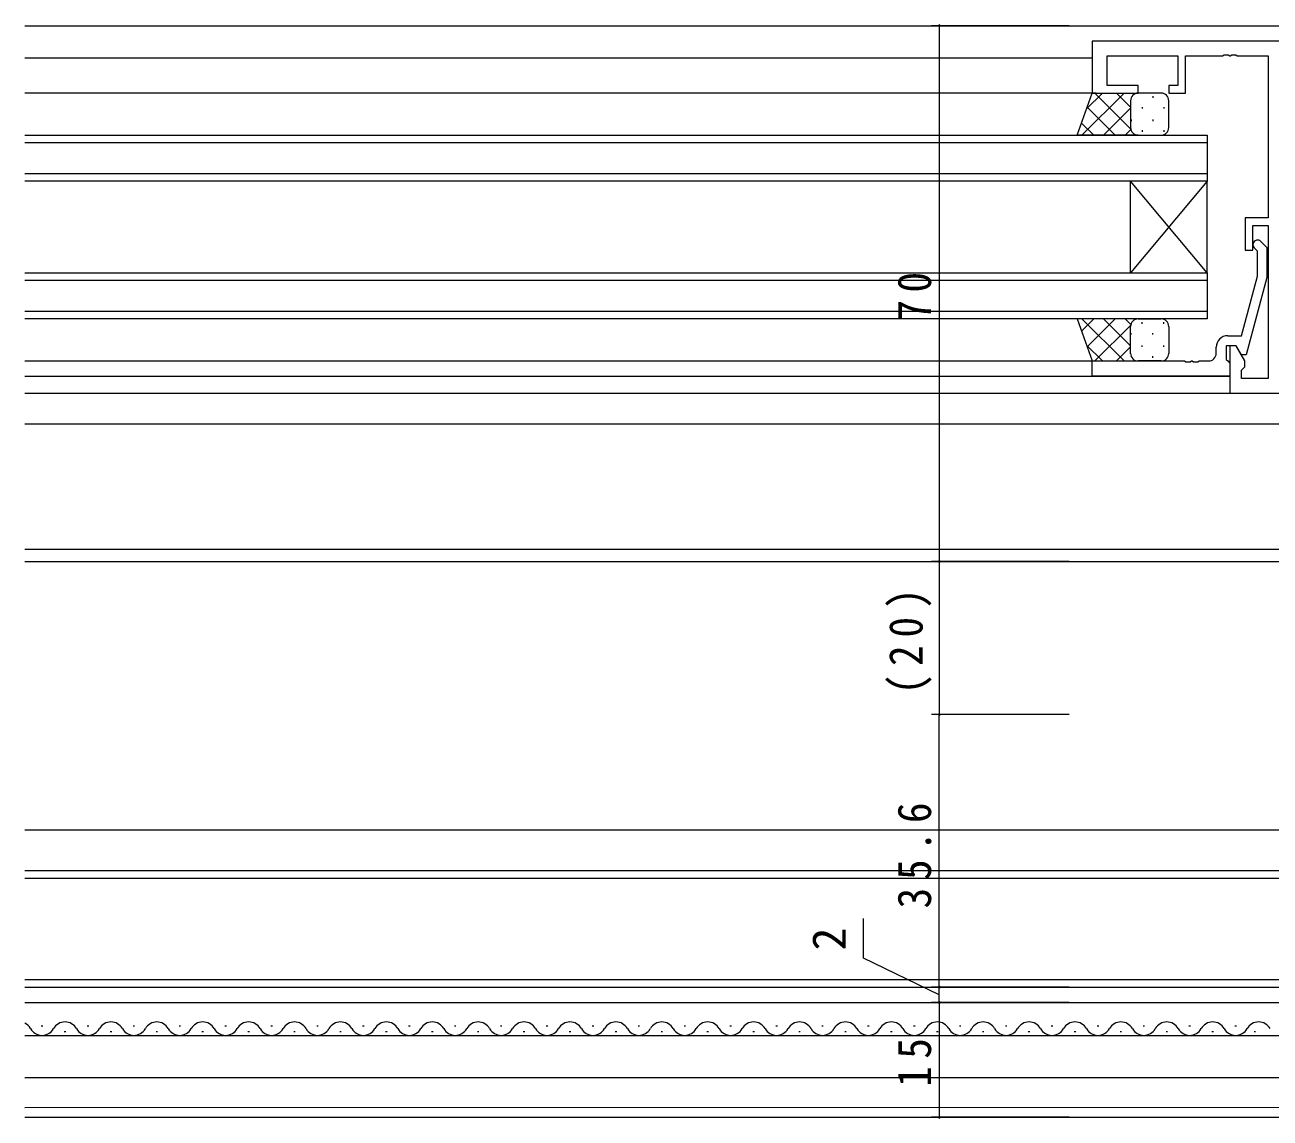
# Model space of a CAD drawing. Units: millimetres on the paper. Extents: x -420 to 373, y -297 to 267.
# Drawn here: x 95 to 257.7, y -160.7 to -17.9 of the extents above; entities that cross this region are included whole.
import ezdxf
from ezdxf.enums import TextEntityAlignment as Align

# ---------------------------------------------------------------- set-up
doc = ezdxf.new("R2010")
doc.units = ezdxf.units.MM
for name, color, linetype, lineweight in [('0-3_YKK_11', 7, 'Continuous', 9), ('0-4_YKK_12', 2, 'Continuous', 9), ('0-7_YKK_13', 4, 'Continuous', 9), ('0-8_YKK_D', 6, 'Continuous', 9)]:
    doc.layers.add(name, color=color, linetype=linetype, lineweight=lineweight)
doc.styles.add('ＭＳ ゴシック', font='')
doc.styles.get('ＭＳ ゴシック').set_extended_font_data('MS Gothic')

msp = doc.modelspace()

# ---------------------------------------------------------------- linework, layer by layer
at = {"layer": '0-3_YKK_11'}
for p, q in [((234.481, -19.997), (234.481, -26.797)), ((286.481, -19.997), (234.481, -19.997)), ((236.411, -21.927), (245.681, -21.927)), ((236.411, -25.797), (236.411, -21.927)), ((245.681, -21.927), (245.681, -25.797)), ((246.681, -21.927), (251.523, -21.927)), ((246.681, -26.797), (246.681, -21.927)), ((251.523, -21.927), (251.706, -21.807)), ((251.706, -21.807), (252.256, -21.807)), ((252.256, -21.807), (252.44, -21.927)), ((252.44, -21.927), (252.523, -21.927)), ((252.523, -21.927), (252.706, -21.807)), ((252.706, -21.807), (253.256, -21.807)), ((253.256, -21.807), (253.44, -21.927)), ((253.44, -21.927), (257.481, -21.927)), ((257.481, -21.927), (257.481, -43.097)), ((240.481, -25.797), (236.411, -25.797)), ((240.481, -26.797), (240.481, -25.797)), ((244.481, -25.797), (244.481, -26.797)), ((245.681, -25.797), (244.481, -25.797)), ((234.481, -26.797), (240.481, -26.797)), ((244.481, -26.797), (246.681, -26.797)), ((254.481, -43.097), (254.481, -47.297)), ((257.481, -43.097), (254.481, -43.097)), ((255.481, -44.097), (257.481, -44.097)), ((255.481, -47.297), (255.481, -44.097)), ((257.481, -44.097), (257.481, -64.067)), ((256.081, -47.446), (255.657, -47.021)), ((256.505, -46.173), (257.281, -46.948)), ((257.281, -46.948), (257.281, -50.894)), ((254.481, -47.297), (255.481, -47.297)), ((256.081, -50.736), (256.081, -47.446)), ((254.002, -58.497), (256.081, -50.736)), ((257.281, -50.894), (254.574, -60.997)), ((252.181, -58.497), (254.002, -58.497)), ((250.681, -60.797), (250.681, -59.997)), ((251.981, -59.797), (251.981, -61.597)), ((253.281, -59.797), (251.981, -59.797)), ((252.481, -59.797), (252.481, -65.997)), ((253.281, -59.797), (252.481, -59.797)), ((253.974, -60.997), (253.281, -59.797)), ((254.411, -61.754), (253.281, -59.797)), ((234.481, -61.797), (246.523, -61.797)), ((234.481, -63.797), (234.481, -61.797)), ((246.523, -61.797), (246.706, -61.917)), ((247.256, -61.917), (247.439, -61.797)), ((247.439, -61.797), (247.523, -61.797)), ((247.523, -61.797), (247.706, -61.917)), ((248.256, -61.917), (248.439, -61.797)), ((248.439, -61.797), (249.681, -61.797)), ((251.981, -61.597), (252.181, -61.797)), ((252.181, -61.797), (252.481, -62.097)), ((254.574, -60.997), (253.974, -60.997)), ((254.411, -62.567), (254.411, -61.754)), ((246.706, -61.917), (247.256, -61.917)), ((247.706, -61.917), (248.256, -61.917)), ((252.481, -62.097), (252.481, -63.797)), ((253.981, -62.997), (254.411, -62.567)), ((253.981, -64.067), (253.981, -62.997)), ((252.481, -63.797), (234.481, -63.797)), ((257.481, -64.067), (253.981, -64.067)), ((252.481, -65.997), (276.981, -65.997))]:
    msp.add_line(p, q, dxfattribs=at)
for centre, radius, start, end in [((256.081, -46.597), 0.6, 44.99998, 225), ((252.181, -59.997), 1.5, 90, 179.99998), ((249.681, -60.797), 1, 270, 359.99998)]:
    msp.add_arc(centre, radius, start, end, dxfattribs=at)
at = {"layer": '0-4_YKK_12'}
for p, q in [((94.981, -17.997), (293.781, -17.997)), ((94.981, -22.197), (234.481, -22.197)), ((234.981, -26.797), (94.981, -26.797)), ((94.981, -32.297), (249.481, -32.297)), ((249.481, -32.297), (249.481, -38.297)), ((249.481, -33.297), (94.981, -33.297)), ((94.981, -37.297), (249.481, -37.297)), ((249.481, -38.297), (94.981, -38.297)), ((249.481, -38.297), (239.481, -50.297)), ((249.481, -50.297), (239.481, -38.297)), ((239.481, -50.297), (239.481, -38.297)), ((249.481, -50.297), (249.481, -38.297)), ((94.981, -50.297), (249.481, -50.297)), ((249.481, -50.297), (249.481, -56.297)), ((249.481, -51.297), (94.981, -51.297)), ((94.981, -55.297), (249.481, -55.297)), ((249.481, -56.297), (94.981, -56.297)), ((94.981, -61.797), (234.981, -61.797)), ((94.981, -63.797), (252.481, -63.797)), ((94.981, -65.997), (252.781, -65.997)), ((94.981, -69.997), (274.581, -69.997)), ((94.981, -86.367), (293.481, -86.367)), ((94.981, -87.997), (293.781, -87.997)), ((301.981, -123.097), (94.982, -123.097)), ((301.981, -128.397), (94.982, -128.397)), ((301.981, -129.397), (94.982, -129.397)), ((94.982, -142.597), (278.28, -142.597)), ((94.982, -143.597), (286.136, -143.597)), ((94.983, -145.597), (280.581, -145.597)), ((97.122, -148.637), (97.322, -148.637)), ((100.122, -149.397), (100.322, -149.397)), ((103.122, -148.637), (103.322, -148.637)), ((106.122, -149.397), (106.322, -149.397)), ((109.122, -148.637), (109.322, -148.637)), ((112.122, -149.397), (112.322, -149.397)), ((115.122, -148.637), (115.322, -148.637)), ((118.122, -149.397), (118.322, -149.397)), ((121.122, -148.637), (121.322, -148.637)), ((124.122, -149.397), (124.322, -149.397)), ((127.122, -148.637), (127.322, -148.637)), ((130.122, -149.397), (130.322, -149.397)), ((133.122, -148.637), (133.322, -148.637)), ((136.122, -149.397), (136.322, -149.397)), ((139.122, -148.637), (139.322, -148.637)), ((142.122, -149.397), (142.322, -149.397)), ((145.122, -148.637), (145.322, -148.637)), ((148.122, -149.397), (148.322, -149.397)), ((151.122, -148.637), (151.322, -148.637)), ((154.122, -149.397), (154.322, -149.397)), ((157.122, -148.637), (157.322, -148.637)), ((160.122, -149.397), (160.322, -149.397)), ((163.122, -148.637), (163.322, -148.637)), ((166.122, -149.397), (166.322, -149.397)), ((169.122, -148.637), (169.322, -148.637)), ((172.122, -149.397), (172.322, -149.397)), ((175.122, -148.637), (175.322, -148.637)), ((178.122, -149.397), (178.322, -149.397)), ((181.122, -148.637), (181.322, -148.637)), ((184.122, -149.397), (184.322, -149.397)), ((187.122, -148.637), (187.322, -148.637)), ((190.122, -149.397), (190.322, -149.397)), ((193.122, -148.637), (193.322, -148.637)), ((196.122, -149.397), (196.322, -149.397)), ((199.122, -148.637), (199.322, -148.637)), ((202.122, -149.397), (202.322, -149.397)), ((205.122, -148.637), (205.322, -148.637)), ((208.122, -149.397), (208.322, -149.397)), ((211.122, -148.637), (211.322, -148.637)), ((214.122, -149.397), (214.322, -149.397)), ((217.122, -148.637), (217.322, -148.637)), ((220.122, -149.397), (220.322, -149.397)), ((223.122, -148.637), (223.322, -148.637)), ((226.122, -149.397), (226.322, -149.397)), ((229.122, -148.637), (229.322, -148.637)), ((232.122, -149.397), (232.322, -149.397)), ((235.122, -148.637), (235.322, -148.637)), ((238.122, -149.397), (238.322, -149.397)), ((241.122, -148.637), (241.322, -148.637)), ((244.122, -149.397), (244.322, -149.397)), ((247.122, -148.637), (247.322, -148.637)), ((250.122, -149.397), (250.322, -149.397)), ((253.122, -148.637), (253.322, -148.637)), ((255.622, -149.397), (255.822, -149.397)), ((94.983, -149.896), (267.529, -149.897)), ((94.983, -155.397), (266.981, -155.397)), ((94.983, -159.313), (266.894, -159.284)), ((94.983, -160.597), (275.497, -160.597))]:
    msp.add_line(p, q, dxfattribs=at)
for centre, start, end in [((94.222, -149.855), 29.20253, 63.7355), ((97.222, -148.178), 209.20253, 330.79745), ((100.222, -149.855), 29.20253, 150.79745), ((103.222, -148.178), 209.20253, 330.79745), ((106.222, -149.855), 29.20253, 150.79745), ((109.222, -148.178), 209.20253, 330.79745), ((112.222, -149.855), 29.20253, 150.79745), ((115.222, -148.178), 209.20253, 330.79745), ((118.222, -149.855), 29.20253, 150.79745), ((121.222, -148.178), 209.20253, 330.79745), ((124.222, -149.855), 29.20253, 150.79745), ((127.222, -148.178), 209.20253, 330.79745), ((130.222, -149.855), 29.20253, 150.79745), ((133.222, -148.178), 209.20253, 330.79745), ((136.222, -149.855), 29.20253, 150.79745), ((139.222, -148.178), 209.20253, 330.79745), ((142.222, -149.855), 29.20253, 150.79745), ((145.222, -148.178), 209.20253, 330.79745), ((148.222, -149.855), 29.20253, 150.79745), ((151.222, -148.178), 209.20253, 330.79745), ((154.222, -149.855), 29.20253, 150.79745), ((157.222, -148.178), 209.20253, 330.79745), ((160.222, -149.855), 29.20253, 150.79745), ((163.222, -148.178), 209.20253, 330.79745), ((166.222, -149.855), 29.20253, 150.79745), ((169.222, -148.178), 209.20253, 330.79745), ((172.222, -149.855), 29.20253, 150.79745), ((175.222, -148.178), 209.20253, 330.79745), ((178.222, -149.855), 29.20253, 150.79745), ((181.222, -148.178), 209.20253, 330.79745), ((184.222, -149.855), 29.20253, 150.79745), ((187.222, -148.178), 209.20253, 330.79745), ((190.222, -149.855), 29.20253, 150.79745), ((193.222, -148.178), 209.20253, 330.79745), ((196.222, -149.855), 29.20253, 150.79745), ((199.222, -148.178), 209.20253, 330.79745), ((202.222, -149.855), 29.20253, 150.79745), ((205.222, -148.178), 209.20253, 330.79745), ((208.222, -149.855), 29.20253, 150.79745), ((211.222, -148.178), 209.20253, 330.79745), ((214.222, -149.855), 29.20253, 150.79745), ((217.222, -148.178), 209.20253, 330.79745), ((220.222, -149.855), 29.20253, 150.79745), ((223.222, -148.178), 209.20253, 330.79745), ((226.222, -149.855), 29.20253, 150.79745), ((229.222, -148.178), 209.20253, 330.79745), ((232.222, -149.855), 29.20253, 150.79745), ((235.222, -148.178), 209.20253, 330.79745), ((238.222, -149.855), 29.20253, 150.79745), ((241.222, -148.178), 209.20253, 330.79745), ((244.222, -149.855), 29.20253, 150.79745), ((247.222, -148.178), 209.20253, 330.79745), ((250.222, -149.855), 29.20253, 150.79745), ((253.222, -148.178), 209.20253, 330.79745), ((256.222, -149.855), 29.20253, 150.79745)]:
    msp.add_arc(centre, 1.718, start, end, dxfattribs=at)
at = {"layer": '0-7_YKK_13'}
for p, q in [((232.517, -32.297), (234.481, -26.797)), ((233.134, -32.297), (238.634, -26.797)), ((233.746, -28.857), (235.805, -26.797)), ((234.481, -26.797), (240.481, -26.797)), ((234.822, -26.797), (239.481, -31.456)), ((237.651, -26.797), (239.481, -28.627)), ((239.571, -27.382), (239.571, -27.417)), ((243.481, -26.797), (240.481, -26.797)), ((242.401, -27.217), (242.401, -27.417)), ((233.827, -28.63), (237.494, -32.297)), ((235.962, -32.297), (239.481, -28.778)), ((239.481, -27.797), (239.481, -31.297)), ((240.986, -28.632), (240.986, -28.832)), ((243.816, -28.632), (243.816, -28.832)), ((244.481, -31.298), (244.481, -27.797)), ((233.082, -30.714), (234.665, -32.297)), ((239.571, -30.247), (239.571, -30.447)), ((242.401, -30.247), (242.401, -30.447)), ((240.481, -32.297), (232.517, -32.297)), ((238.79, -32.297), (239.481, -31.606)), ((240.481, -32.297), (243.481, -32.297)), ((240.986, -31.662), (240.986, -31.862)), ((243.816, -31.662), (243.816, -31.862)), ((232.517, -56.297), (234.481, -61.797)), ((240.481, -56.297), (232.517, -56.297)), ((233.082, -57.88), (234.665, -56.297)), ((233.134, -56.297), (238.634, -61.797)), ((233.827, -59.964), (237.494, -56.297)), ((235.962, -56.297), (239.481, -59.816)), ((238.79, -56.297), (239.481, -56.988)), ((240.481, -56.297), (243.481, -56.297)), ((240.986, -56.932), (240.986, -56.732)), ((243.816, -56.932), (243.816, -56.732)), ((234.822, -61.797), (239.481, -57.138)), ((239.481, -60.797), (239.481, -57.297)), ((239.571, -58.347), (239.571, -58.147)), ((242.401, -58.347), (242.401, -58.147)), ((244.481, -57.296), (244.481, -60.797)), ((233.746, -59.737), (235.805, -61.797)), ((237.651, -61.797), (239.481, -59.967)), ((240.986, -59.962), (240.986, -59.762)), ((243.816, -59.962), (243.816, -59.762)), ((234.481, -61.797), (240.481, -61.797)), ((239.571, -61.212), (239.571, -61.177)), ((243.481, -61.797), (240.481, -61.797)), ((242.401, -61.377), (242.401, -61.177))]:
    msp.add_line(p, q, dxfattribs=at)
for centre, start, end in [((240.481, -27.797), 90.00009, 180.00009), ((243.481, -27.797), 0.00009, 90.00009), ((240.481, -31.297), 180.00009, 270.00009), ((243.481, -31.297), 270.00009, 0.00009), ((240.481, -57.297), 89.99976, 179.99976), ((243.481, -57.297), 359.99976, 89.99976), ((240.481, -60.797), 179.99976, 269.99976), ((243.481, -60.797), 269.99976, 359.99976)]:
    msp.add_arc(centre, 1, start, end, dxfattribs=at)
at = {"layer": '0-8_YKK_D'}
for p, q in [((231.481, -17.997), (213.481, -17.997)), ((214.481, -17.997), (214.481, -87.997)), ((231.481, -87.997), (213.481, -87.997)), ((231.481, -87.997), (213.481, -87.997)), ((214.481, -87.997), (214.481, -107.997)), ((231.481, -107.997), (213.481, -107.997)), ((231.481, -107.997), (213.481, -107.997)), ((214.481, -143.597), (214.481, -107.997)), ((204.587, -139.809), (204.587, -134.609)), ((214.481, -144.597), (204.587, -139.809)), ((214.481, -143.597), (214.481, -141.897)), ((231.481, -143.597), (213.481, -143.597)), ((231.481, -143.597), (213.481, -143.597)), ((214.481, -145.597), (214.481, -143.597)), ((214.481, -145.597), (214.481, -143.597)), ((231.481, -145.597), (213.481, -145.597)), ((231.481, -145.597), (213.481, -145.597)), ((214.481, -145.597), (214.481, -160.597)), ((214.481, -145.597), (214.481, -147.297)), ((231.481, -160.597), (213.481, -160.597))]:
    msp.add_line(p, q, dxfattribs=at)
for centre, start, end in [((214.481, -17.997), 90, 270), ((214.481, -17.997), 270, 90), ((214.481, -87.997), 90, 270), ((214.481, -87.997), 90, 270), ((214.481, -87.997), 270, 90), ((214.481, -87.997), 270, 90), ((214.481, -107.997), 90, 270), ((214.481, -107.997), 90, 270), ((214.481, -107.997), 270, 90), ((214.481, -107.997), 270, 90), ((214.481, -143.597), 90, 270), ((214.481, -143.597), 90, 270), ((214.481, -143.597), 270, 90), ((214.481, -143.597), 270, 90), ((214.481, -145.597), 89.99992, 269.99992), ((214.481, -145.597), 90, 270), ((214.481, -145.597), 269.99992, 89.99992), ((214.481, -145.597), 270, 90), ((214.481, -160.597), 89.99992, 269.99992), ((214.481, -160.597), 269.99992, 89.99992)]:
    msp.add_arc(centre, 0.106, start, end, dxfattribs=at)

# ---------------------------------------------------------------- texts
at = {"layer": '0-8_YKK_D', "color": 3, "style": 'ＭＳ ゴシック'}
msp.add_text('2', height=4.399, rotation=90, dxfattribs=at).set_placement((203.587, -138.809), align=Align.BOTTOM_LEFT)
at = {"layer": '0-8_YKK_D', "color": 3, "char_height": 4.399, "attachment_point": 7, "rotation": 90, "style": 'ＭＳ ゴシック'}
for s, insert in [('\\T1.36;\\W0.9;70', (213.481, -56.517)), ('\\T1.38;\\W0.9;(20)', (213.481, -105.357)), ('\\T1.38;\\W0.9;35.6', (213.481, -133.317)), ('\\T1.36;\\W0.9;15', (213.481, -156.617))]:
    msp.add_mtext(s, dxfattribs=dict(at, insert=insert))

doc.saveas('drawing.dxf')
